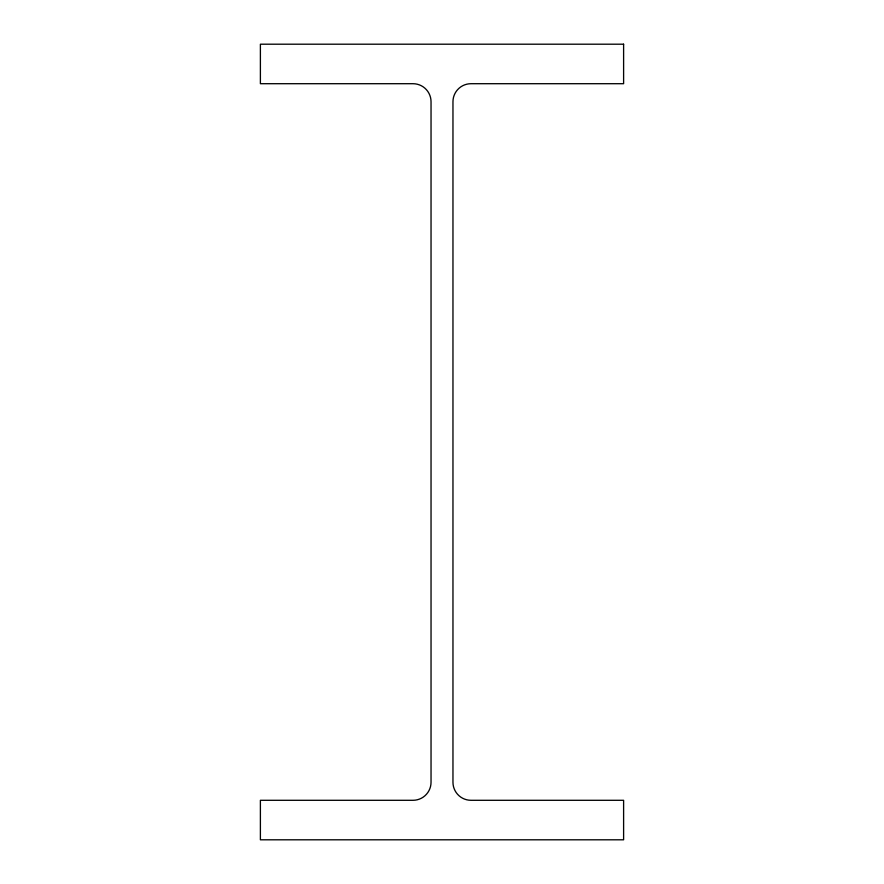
<?xml version="1.0" encoding="UTF-8"?>
<svg xmlns="http://www.w3.org/2000/svg" width="884" height="884" viewBox="0 0 884 884"><rect width="100%" height="100%" fill="white"/><g stroke="black" fill="none" stroke-linecap="round" stroke-linejoin="round"><path stroke-width="1.33" d="M623.607 44.2L260.393 44.2L260.393 83.704L412.994 83.704A18.045 18.045 0 0 1 431.038 101.748L431.038 782.252A18.045 18.045 0 0 1 412.994 800.296L260.393 800.296L260.393 839.8L623.607 839.8L623.607 800.296L471.006 800.296A18.045 18.045 0 0 1 452.962 782.252L452.962 101.748A18.045 18.045 0 0 1 471.006 83.704L623.607 83.704L623.607 44.2"/></g></svg>
